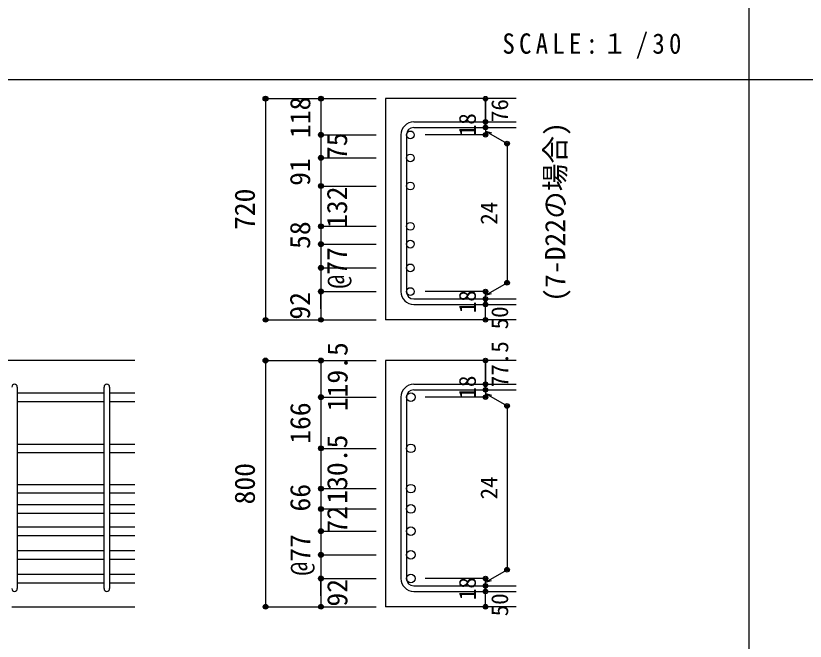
# Model space of a CAD drawing. Units: millimetres at full size, sheet at 1:30; details may follow other scales. Extents: x -5973 to 5954, y -4195 to 4201.
# Drawn here: x -3508 to -942, y -2048 to -15 of the extents above; entities that cross this region are included whole.
import ezdxf
from ezdxf.enums import TextEntityAlignment as Align

# ---------------------------------------------------------------- set-up
doc = ezdxf.new("R2010")
doc.units = ezdxf.units.MM
doc.header["$LTSCALE"] = 30
doc.header["$PDMODE"] = 32
doc.header["$PDSIZE"] = 15
for name, color, linetype in [('0-1_躯体線', 2, 'Continuous'), ('0-5_基礎梁筋', 7, 'Continuous'), ('0-6_スタラップ筋', 7, 'Continuous'), ('0-7_文字', 4, 'Continuous'), ('0-D_寸法', 4, 'Continuous'), ('6-7_文字', 7, 'Continuous'), ('F-0_枠', 6, 'Continuous')]:
    doc.layers.add(name, color=color, linetype=linetype)
doc.styles.add('ＭＳ ゴシック', font='')
doc.styles.get('ＭＳ ゴシック').set_extended_font_data('MS Gothic')

msp = doc.modelspace()

# ---------------------------------------------------------------- linework, layer by layer
at = {"layer": '0-1_躯体線'}
for p, q in [((-1880.8, -284.55), (-2305.8, -284.55)), ((-2305.8, -284.55), (-2305.8, -1003.55)), ((-1880.8, -1003.55), (-2305.8, -1003.55)), ((-3120.8, -1135.79), (-5070.8, -1135.79)), ((-1880.8, -1135.79), (-2305.8, -1135.79)), ((-2305.8, -1135.79), (-2305.8, -1936.29)), ((-3520.8, -1936.29), (-3120.8, -1936.29)), ((-1880.8, -1936.29), (-2305.8, -1936.29))]:
    msp.add_line(p, q, dxfattribs=at)
at = {"layer": '0-5_基礎梁筋'}
for p, q in [((-3502.8, -1240.99), (-3220.8, -1240.99)), ((-3202.8, -1240.99), (-3120.8, -1240.99)), ((-3502.8, -1268.99), (-3220.8, -1268.99)), ((-3202.8, -1268.99), (-3120.8, -1268.99)), ((-3502.8, -1407.29), (-3220.8, -1407.29)), ((-3202.8, -1407.29), (-3120.8, -1407.29)), ((-3502.8, -1435.29), (-3220.8, -1435.29)), ((-3202.8, -1435.29), (-3120.8, -1435.29)), ((-3502.8, -1538.29), (-3220.8, -1538.29)), ((-3202.8, -1538.29), (-3120.8, -1538.29)), ((-3502.8, -1566.29), (-3220.8, -1566.29)), ((-3202.8, -1566.29), (-3120.8, -1566.29)), ((-3502.8, -1604.29), (-3220.8, -1604.29)), ((-3202.8, -1604.29), (-3120.8, -1604.29)), ((-3502.8, -1632.29), (-3220.8, -1632.29)), ((-3202.8, -1632.29), (-3120.8, -1632.29)), ((-3502.8, -1676.29), (-3220.8, -1676.29)), ((-3202.8, -1676.29), (-3120.8, -1676.29)), ((-3502.8, -1704.29), (-3220.8, -1704.29)), ((-3202.8, -1704.29), (-3120.8, -1704.29)), ((-3502.8, -1753.29), (-3220.8, -1753.29)), ((-3202.8, -1753.29), (-3120.8, -1753.29)), ((-3502.8, -1781.29), (-3220.8, -1781.29)), ((-3202.8, -1781.29), (-3120.8, -1781.29)), ((-3502.8, -1830.29), (-3220.8, -1830.29)), ((-3202.8, -1830.29), (-3120.8, -1830.29)), ((-3502.8, -1858.29), (-3220.8, -1858.29)), ((-3202.8, -1858.29), (-3120.8, -1858.29))]:
    msp.add_line(p, q, dxfattribs=at)
at = {"layer": '0-5_基礎梁筋', "color": 3}
for centre, radius in [((-2225.3, -402.25), 12.5), ((-2225.3, -477.25), 12.5), ((-2225.3, -568.55), 12.5), ((-2225.3, -699.55), 12.5), ((-2225.3, -757.55), 12.5), ((-2225.3, -834.55), 12.5), ((-2225.3, -911.55), 12.5), ((-2223.8, -1254.99), 14), ((-2223.8, -1421.29), 14), ((-2223.8, -1552.29), 14), ((-2223.8, -1618.29), 14), ((-2223.8, -1690.29), 14), ((-2223.8, -1767.29), 14), ((-2223.8, -1844.29), 14)]:
    msp.add_circle(centre, radius, dxfattribs=at)
at = {"layer": '0-6_スタラップ筋'}
for p, q in [((-2213.8, -360.25), (-1880.8, -360.25)), ((-2213.8, -378.25), (-1880.8, -378.25)), ((-2255.8, -402.25), (-2255.8, -911.55)), ((-2237.8, -402.25), (-2237.8, -911.55)), ((-2213.8, -935.55), (-1880.8, -935.55)), ((-2213.8, -953.55), (-1880.8, -953.55)), ((-3502.8, -1221.99), (-3502.8, -1877.29)), ((-3220.8, -1877.29), (-3220.8, -1221.99)), ((-3202.8, -1221.99), (-3202.8, -1877.29)), ((-2213.8, -1212.99), (-1880.8, -1212.99)), ((-2213.8, -1230.99), (-1880.8, -1230.99)), ((-2255.8, -1254.99), (-2255.8, -1844.29)), ((-2237.8, -1254.99), (-2237.8, -1844.29)), ((-2213.8, -1868.29), (-1880.8, -1868.29)), ((-2213.8, -1886.29), (-1880.8, -1886.29))]:
    msp.add_line(p, q, dxfattribs=at)
for centre, radius, start, end in [((-2213.8, -402.25), 42, 90, 180), ((-2213.8, -402.25), 24, 90, 180), ((-2213.8, -911.55), 42, 180, 270), ((-2213.8, -911.55), 24, 180, 270), ((-3511.8, -1221.99), 9, 0, 180), ((-3211.8, -1221.99), 9, 0, 180), ((-2213.8, -1254.99), 42, 90, 180), ((-2213.8, -1254.99), 24, 90, 180), ((-2213.8, -1844.29), 42, 180, 270), ((-2213.8, -1844.29), 24, 180, 270), ((-3511.8, -1877.29), 9, 180, 0), ((-3211.8, -1877.29), 9, 180, 0)]:
    msp.add_arc(centre, radius, start, end, dxfattribs=at)
at = {"layer": '0-D_寸法'}
for p, q in [((-2695.8, -284.55), (-2515.8, -284.55)), ((-2695.8, -284.55), (-2515.8, -284.55)), ((-2695.8, -284.55), (-2695.8, -1003.55)), ((-2515.8, -284.55), (-2335.8, -284.55)), ((-2515.8, -284.55), (-2335.8, -284.55)), ((-2515.8, -284.55), (-2515.8, -1003.55)), ((-1980.8, -360.25), (-1980.8, -284.55)), ((-1980.8, -284.55), (-1980.8, -360.25)), ((-1980.8, -378.25), (-1980.8, -360.25)), ((-1980.8, -378.25), (-1980.8, -402.25)), ((-2515.8, -402.25), (-2335.8, -402.25)), ((-2515.8, -402.25), (-2335.8, -402.25)), ((-1980.8, -402.25), (-2176.89, -402.25)), ((-1980.8, -390.25), (-1910.74, -430.7)), ((-1980.8, -390.25), (-1961.48, -395.42)), ((-1910.74, -430.7), (-1910.74, -883.1)), ((-2515.8, -477.25), (-2335.8, -477.25)), ((-2515.8, -477.25), (-2335.8, -477.25)), ((-2515.8, -568.55), (-2335.8, -568.55)), ((-2515.8, -568.55), (-2335.8, -568.55)), ((-2515.8, -699.55), (-2335.8, -699.55)), ((-2515.8, -699.55), (-2335.8, -699.55)), ((-2515.8, -757.55), (-2335.8, -757.55)), ((-2515.8, -757.55), (-2335.8, -757.55)), ((-2515.8, -834.55), (-2335.8, -834.55)), ((-2515.8, -834.55), (-2335.8, -834.55)), ((-1980.8, -923.55), (-1910.74, -883.1)), ((-2515.8, -911.55), (-2335.8, -911.55)), ((-2515.8, -911.55), (-2335.8, -911.55)), ((-2515.8, -967.51), (-2515.8, -911.55)), ((-1980.8, -911.55), (-2176.89, -911.55)), ((-1980.8, -935.55), (-1980.8, -911.55)), ((-1980.8, -923.55), (-1961.48, -918.37)), ((-1980.8, -953.55), (-1980.8, -935.55)), ((-1980.8, -1003.55), (-1980.8, -953.55)), ((-2695.8, -1003.55), (-2515.8, -1003.55)), ((-2515.8, -1003.55), (-2335.8, -1003.55)), ((-2695.8, -1135.79), (-2515.8, -1135.79)), ((-2695.8, -1135.79), (-2515.8, -1135.79)), ((-2695.8, -1135.79), (-2695.8, -1936.29)), ((-2515.8, -1135.79), (-2335.8, -1135.79)), ((-2515.8, -1135.79), (-2335.8, -1135.79)), ((-2515.8, -1135.79), (-2515.8, -1936.29)), ((-1980.8, -1212.99), (-1980.8, -1135.79)), ((-1980.8, -1135.79), (-1980.8, -1212.99)), ((-1980.8, -1230.99), (-1980.8, -1212.99)), ((-1980.8, -1230.99), (-1980.8, -1254.99)), ((-2515.8, -1254.99), (-2335.8, -1254.99)), ((-2515.8, -1254.99), (-2335.8, -1254.99)), ((-1980.8, -1254.99), (-2176.89, -1254.99)), ((-1980.8, -1242.99), (-1910.74, -1283.43)), ((-1980.8, -1242.99), (-1961.48, -1248.16)), ((-1910.74, -1283.43), (-1910.74, -1815.84)), ((-2515.8, -1421.29), (-2335.8, -1421.29)), ((-2515.8, -1421.29), (-2335.8, -1421.29)), ((-2515.8, -1552.29), (-2335.8, -1552.29)), ((-2515.8, -1618.29), (-2335.8, -1618.29)), ((-2515.8, -1690.29), (-2335.8, -1690.29)), ((-2515.8, -1767.29), (-2335.8, -1767.29)), ((-1980.8, -1856.29), (-1910.74, -1815.84)), ((-2515.8, -1844.29), (-2335.8, -1844.29)), ((-2515.8, -1900.25), (-2515.8, -1844.29)), ((-1980.8, -1844.29), (-2176.89, -1844.29)), ((-1980.8, -1868.29), (-1980.8, -1844.29)), ((-1980.8, -1856.29), (-1961.48, -1851.11)), ((-1980.8, -1886.29), (-1980.8, -1868.29)), ((-1980.8, -1936.29), (-1980.8, -1886.29)), ((-2695.8, -1936.29), (-2515.8, -1936.29)), ((-2515.8, -1936.29), (-2335.8, -1936.29))]:
    msp.add_line(p, q, dxfattribs=at)
for centre, radius in [((-2695.8, -284.55), 8), ((-2695.8, -284.55), 7.2), ((-2695.8, -284.55), 6.4), ((-2695.8, -284.55), 5.6), ((-2695.8, -284.55), 4.8), ((-2695.8, -284.55), 4), ((-2695.8, -284.55), 3.2), ((-2695.8, -284.55), 2.4), ((-2515.8, -284.55), 8), ((-2515.8, -284.55), 7.2), ((-2515.8, -284.55), 6.4), ((-2515.8, -284.55), 5.6), ((-2515.8, -284.55), 4.8), ((-2515.8, -284.55), 4), ((-2515.8, -284.55), 3.2), ((-2515.8, -284.55), 2.4), ((-1980.8, -284.55), 4), ((-1980.8, -284.55), 3.6), ((-1980.8, -284.55), 3.2), ((-1980.8, -284.55), 2.8), ((-1980.8, -284.55), 2.4), ((-2695.8, -284.55), 1.6), ((-2695.8, -284.55), 0.8), ((-2515.8, -284.55), 1.6), ((-2515.8, -284.55), 0.8), ((-1980.8, -284.55), 2), ((-1980.8, -284.55), 1.6), ((-1980.8, -284.55), 1.2), ((-1980.8, -284.55), 0.8), ((-1980.8, -284.55), 0.4), ((-1980.8, -360.25), 4), ((-1980.8, -360.25), 3.6), ((-1980.8, -360.25), 3.2), ((-1980.8, -360.25), 2.8), ((-1980.8, -360.25), 2.4), ((-1980.8, -360.25), 2), ((-1980.8, -360.25), 1.6), ((-1980.8, -360.25), 1.2), ((-1980.8, -378.25), 4), ((-1980.8, -378.25), 3.6), ((-1980.8, -378.25), 3.2), ((-1980.8, -378.25), 2.8), ((-1980.8, -378.25), 2.4), ((-1980.8, -378.25), 2), ((-1980.8, -378.25), 1.6), ((-1980.8, -378.25), 1.2), ((-1980.8, -360.25), 0.8), ((-1980.8, -378.25), 0.8), ((-1980.8, -360.25), 0.4), ((-1980.8, -378.25), 0.4), ((-2515.8, -402.25), 8), ((-2515.8, -402.25), 7.2), ((-2515.8, -402.25), 6.4), ((-2515.8, -402.25), 5.6), ((-2515.8, -402.25), 4.8), ((-2515.8, -402.25), 4), ((-2515.8, -402.25), 3.2), ((-2515.8, -402.25), 2.4), ((-2515.8, -402.25), 1.6), ((-2515.8, -402.25), 0.8), ((-1980.8, -402.25), 4), ((-1980.8, -402.25), 3.6), ((-1980.8, -402.25), 3.2), ((-1980.8, -402.25), 2.8), ((-1980.8, -402.25), 2.4), ((-1980.8, -402.25), 2), ((-1980.8, -402.25), 1.6), ((-1980.8, -402.25), 1.2), ((-1980.8, -402.25), 0.8), ((-1980.8, -402.25), 0.4), ((-1910.74, -430.7), 4), ((-1910.74, -430.7), 3.6), ((-1910.74, -430.7), 3.2), ((-1910.74, -430.7), 2.8), ((-1910.74, -430.7), 2.4), ((-1910.74, -430.7), 2), ((-1910.74, -430.7), 1.6), ((-1910.74, -430.7), 1.2), ((-1910.74, -430.7), 0.8), ((-1910.74, -430.7), 0.4), ((-2515.8, -477.25), 8), ((-2515.8, -477.25), 7.2), ((-2515.8, -477.25), 6.4), ((-2515.8, -477.25), 5.6), ((-2515.8, -477.25), 4.8), ((-2515.8, -477.25), 4), ((-2515.8, -477.25), 3.2), ((-2515.8, -477.25), 2.4), ((-2515.8, -477.25), 1.6), ((-2515.8, -477.25), 0.8), ((-2515.8, -568.55), 8), ((-2515.8, -568.55), 7.2), ((-2515.8, -568.55), 6.4), ((-2515.8, -568.55), 5.6), ((-2515.8, -568.55), 4.8), ((-2515.8, -568.55), 4), ((-2515.8, -568.55), 3.2), ((-2515.8, -568.55), 2.4), ((-2515.8, -568.55), 1.6), ((-2515.8, -568.55), 0.8), ((-2515.8, -699.55), 8), ((-2515.8, -699.55), 7.2), ((-2515.8, -699.55), 6.4), ((-2515.8, -699.55), 5.6), ((-2515.8, -699.55), 4.8), ((-2515.8, -699.55), 4), ((-2515.8, -699.55), 3.2), ((-2515.8, -699.55), 2.4), ((-2515.8, -699.55), 1.6), ((-2515.8, -699.55), 0.8), ((-2515.8, -757.55), 8), ((-2515.8, -757.55), 7.2), ((-2515.8, -757.55), 6.4), ((-2515.8, -757.55), 5.6), ((-2515.8, -757.55), 4.8), ((-2515.8, -757.55), 4), ((-2515.8, -757.55), 3.2), ((-2515.8, -757.55), 2.4), ((-2515.8, -757.55), 1.6), ((-2515.8, -757.55), 0.8), ((-2515.8, -834.55), 8), ((-2515.8, -834.55), 7.2), ((-2515.8, -834.55), 6.4), ((-2515.8, -834.55), 5.6), ((-2515.8, -834.55), 4.8), ((-2515.8, -834.55), 4), ((-2515.8, -834.55), 3.2), ((-2515.8, -834.55), 2.4), ((-2515.8, -834.55), 1.6), ((-2515.8, -834.55), 0.8), ((-1910.74, -883.1), 4), ((-1910.74, -883.1), 3.6), ((-1910.74, -883.1), 3.2), ((-1910.74, -883.1), 2.8), ((-1910.74, -883.1), 2.4), ((-1910.74, -883.1), 2), ((-1910.74, -883.1), 1.6), ((-1910.74, -883.1), 1.2), ((-1910.74, -883.1), 0.8), ((-1910.74, -883.1), 0.4), ((-2515.8, -911.55), 8), ((-2515.8, -911.55), 7.2), ((-2515.8, -911.55), 6.4), ((-2515.8, -911.55), 5.6), ((-2515.8, -911.55), 4.8), ((-2515.8, -911.55), 4), ((-2515.8, -911.55), 3.2), ((-2515.8, -911.55), 2.4), ((-2515.8, -911.55), 1.6), ((-2515.8, -911.55), 0.8), ((-1980.8, -911.55), 4), ((-1980.8, -911.55), 3.6), ((-1980.8, -911.55), 3.2), ((-1980.8, -911.55), 2.8), ((-1980.8, -911.55), 2.4), ((-1980.8, -911.55), 2), ((-1980.8, -911.55), 1.6), ((-1980.8, -911.55), 1.2), ((-1980.8, -911.55), 0.8), ((-1980.8, -911.55), 0.4), ((-1980.8, -935.55), 4), ((-1980.8, -935.55), 3.6), ((-1980.8, -935.55), 3.2), ((-1980.8, -935.55), 2.8), ((-1980.8, -935.55), 2.4), ((-1980.8, -935.55), 2), ((-1980.8, -935.55), 1.6), ((-1980.8, -935.55), 1.2), ((-1980.8, -935.55), 0.8), ((-1980.8, -935.55), 0.4), ((-1980.8, -953.55), 4), ((-1980.8, -953.55), 3.6), ((-1980.8, -953.55), 3.2), ((-1980.8, -953.55), 2.8), ((-1980.8, -953.55), 2.4), ((-1980.8, -953.55), 2), ((-1980.8, -953.55), 1.6), ((-1980.8, -953.55), 1.2), ((-1980.8, -953.55), 0.8), ((-1980.8, -953.55), 0.4), ((-2695.8, -1003.55), 7.2), ((-2695.8, -1003.55), 6.4), ((-2695.8, -1003.55), 5.6), ((-2695.8, -1003.55), 4.8), ((-2695.8, -1003.55), 4), ((-2695.8, -1003.55), 3.2), ((-2515.8, -1003.55), 7.2), ((-2515.8, -1003.55), 6.4), ((-2515.8, -1003.55), 5.6), ((-2515.8, -1003.55), 4.8), ((-2515.8, -1003.55), 4), ((-2515.8, -1003.55), 3.2), ((-1980.8, -1003.55), 4), ((-1980.8, -1003.55), 3.6), ((-1980.8, -1003.55), 3.2), ((-1980.8, -1003.55), 2.8), ((-2695.8, -1003.55), 2.4), ((-2695.8, -1003.55), 1.6), ((-2695.8, -1003.55), 0.8), ((-2515.8, -1003.55), 2.4), ((-2515.8, -1003.55), 1.6), ((-2515.8, -1003.55), 0.8), ((-1980.8, -1003.55), 2.4), ((-1980.8, -1003.55), 2), ((-1980.8, -1003.55), 1.6), ((-1980.8, -1003.55), 1.2), ((-1980.8, -1003.55), 0.8), ((-1980.8, -1003.55), 0.4), ((-2695.8, -1135.79), 8), ((-2695.8, -1135.79), 7.2), ((-2515.8, -1135.79), 8), ((-2515.8, -1135.79), 7.2), ((-2695.8, -1135.79), 6.4), ((-2695.8, -1135.79), 5.6), ((-2695.8, -1135.79), 4.8), ((-2695.8, -1135.79), 4), ((-2695.8, -1135.79), 3.2), ((-2695.8, -1135.79), 2.4), ((-2695.8, -1135.79), 1.6), ((-2695.8, -1135.79), 0.8), ((-2515.8, -1135.79), 6.4), ((-2515.8, -1135.79), 5.6), ((-2515.8, -1135.79), 4.8), ((-2515.8, -1135.79), 4), ((-2515.8, -1135.79), 3.2), ((-2515.8, -1135.79), 2.4), ((-2515.8, -1135.79), 1.6), ((-2515.8, -1135.79), 0.8), ((-1980.8, -1135.79), 4), ((-1980.8, -1135.79), 3.6), ((-1980.8, -1135.79), 3.2), ((-1980.8, -1135.79), 2.8), ((-1980.8, -1135.79), 2.4), ((-1980.8, -1135.79), 2), ((-1980.8, -1135.79), 1.6), ((-1980.8, -1135.79), 1.2), ((-1980.8, -1135.79), 0.8), ((-1980.8, -1135.79), 0.4), ((-1980.8, -1212.99), 4), ((-1980.8, -1230.99), 4), ((-1980.8, -1212.99), 3.6), ((-1980.8, -1230.99), 3.6), ((-1980.8, -1212.99), 3.2), ((-1980.8, -1230.99), 3.2), ((-1980.8, -1212.99), 2.8), ((-1980.8, -1230.99), 2.8), ((-1980.8, -1212.99), 2.4), ((-1980.8, -1230.99), 2.4), ((-1980.8, -1212.99), 2), ((-1980.8, -1230.99), 2), ((-1980.8, -1212.99), 1.6), ((-1980.8, -1230.99), 1.6), ((-1980.8, -1212.99), 1.2), ((-1980.8, -1230.99), 1.2), ((-1980.8, -1212.99), 0.8), ((-1980.8, -1230.99), 0.8), ((-1980.8, -1212.99), 0.4), ((-1980.8, -1230.99), 0.4), ((-2515.8, -1254.99), 8), ((-2515.8, -1254.99), 7.2), ((-2515.8, -1254.99), 6.4), ((-2515.8, -1254.99), 5.6), ((-2515.8, -1254.99), 4.8), ((-2515.8, -1254.99), 4), ((-2515.8, -1254.99), 3.2), ((-2515.8, -1254.99), 2.4), ((-2515.8, -1254.99), 1.6), ((-2515.8, -1254.99), 0.8), ((-1980.8, -1254.99), 4), ((-1980.8, -1254.99), 3.6), ((-1980.8, -1254.99), 3.2), ((-1980.8, -1254.99), 2.8), ((-1980.8, -1254.99), 2.4), ((-1980.8, -1254.99), 2), ((-1980.8, -1254.99), 1.6), ((-1980.8, -1254.99), 1.2), ((-1980.8, -1254.99), 0.8), ((-1980.8, -1254.99), 0.4), ((-1910.74, -1283.43), 4), ((-1910.74, -1283.43), 3.6), ((-1910.74, -1283.43), 3.2), ((-1910.74, -1283.43), 2.8), ((-1910.74, -1283.43), 2.4), ((-1910.74, -1283.43), 2), ((-1910.74, -1283.43), 1.6), ((-1910.74, -1283.43), 1.2), ((-1910.74, -1283.43), 0.8), ((-1910.74, -1283.43), 0.4), ((-2515.8, -1421.29), 8), ((-2515.8, -1421.29), 7.2), ((-2515.8, -1421.29), 6.4), ((-2515.8, -1421.29), 5.6), ((-2515.8, -1421.29), 4.8), ((-2515.8, -1421.29), 4), ((-2515.8, -1421.29), 3.2), ((-2515.8, -1421.29), 2.4), ((-2515.8, -1421.29), 1.6), ((-2515.8, -1421.29), 0.8), ((-2515.8, -1552.29), 8), ((-2515.8, -1552.29), 7.2), ((-2515.8, -1552.29), 6.4), ((-2515.8, -1552.29), 5.6), ((-2515.8, -1552.29), 4.8), ((-2515.8, -1552.29), 4), ((-2515.8, -1552.29), 3.2), ((-2515.8, -1552.29), 2.4), ((-2515.8, -1552.29), 1.6), ((-2515.8, -1552.29), 0.8), ((-2515.8, -1618.29), 8), ((-2515.8, -1618.29), 7.2), ((-2515.8, -1618.29), 6.4), ((-2515.8, -1618.29), 5.6), ((-2515.8, -1618.29), 4.8), ((-2515.8, -1618.29), 4), ((-2515.8, -1618.29), 3.2), ((-2515.8, -1618.29), 2.4), ((-2515.8, -1618.29), 1.6), ((-2515.8, -1618.29), 0.8), ((-2515.8, -1690.29), 8), ((-2515.8, -1690.29), 7.2), ((-2515.8, -1690.29), 6.4), ((-2515.8, -1690.29), 5.6), ((-2515.8, -1690.29), 4.8), ((-2515.8, -1690.29), 4), ((-2515.8, -1690.29), 3.2), ((-2515.8, -1690.29), 2.4), ((-2515.8, -1690.29), 1.6), ((-2515.8, -1690.29), 0.8), ((-2515.8, -1767.29), 8), ((-2515.8, -1767.29), 7.2), ((-2515.8, -1767.29), 6.4), ((-2515.8, -1767.29), 5.6), ((-2515.8, -1767.29), 4.8), ((-2515.8, -1767.29), 4), ((-2515.8, -1767.29), 3.2), ((-2515.8, -1767.29), 2.4), ((-2515.8, -1767.29), 1.6), ((-2515.8, -1767.29), 0.8), ((-1910.74, -1815.84), 4), ((-1910.74, -1815.84), 3.6), ((-1910.74, -1815.84), 3.2), ((-1910.74, -1815.84), 2.8), ((-1910.74, -1815.84), 2.4), ((-1910.74, -1815.84), 2), ((-1910.74, -1815.84), 1.6), ((-1910.74, -1815.84), 1.2), ((-1910.74, -1815.84), 0.8), ((-1910.74, -1815.84), 0.4), ((-2515.8, -1844.29), 8), ((-2515.8, -1844.29), 7.2), ((-2515.8, -1844.29), 6.4), ((-2515.8, -1844.29), 5.6), ((-2515.8, -1844.29), 4.8), ((-2515.8, -1844.29), 4), ((-2515.8, -1844.29), 3.2), ((-2515.8, -1844.29), 2.4), ((-2515.8, -1844.29), 1.6), ((-2515.8, -1844.29), 0.8), ((-1980.8, -1844.29), 4), ((-1980.8, -1844.29), 3.6), ((-1980.8, -1844.29), 3.2), ((-1980.8, -1844.29), 2.8), ((-1980.8, -1844.29), 2.4), ((-1980.8, -1844.29), 2), ((-1980.8, -1844.29), 1.6), ((-1980.8, -1844.29), 1.2), ((-1980.8, -1844.29), 0.8), ((-1980.8, -1844.29), 0.4), ((-1980.8, -1868.29), 4), ((-1980.8, -1868.29), 3.6), ((-1980.8, -1868.29), 3.2), ((-1980.8, -1868.29), 2.8), ((-1980.8, -1868.29), 2.4), ((-1980.8, -1868.29), 2), ((-1980.8, -1868.29), 1.6), ((-1980.8, -1868.29), 1.2), ((-1980.8, -1868.29), 0.8), ((-1980.8, -1868.29), 0.4), ((-1980.8, -1886.29), 4), ((-1980.8, -1886.29), 3.6), ((-1980.8, -1886.29), 3.2), ((-1980.8, -1886.29), 2.8), ((-1980.8, -1886.29), 2.4), ((-1980.8, -1886.29), 2), ((-1980.8, -1886.29), 1.6), ((-1980.8, -1886.29), 1.2), ((-1980.8, -1886.29), 0.8), ((-1980.8, -1886.29), 0.4), ((-2695.8, -1936.29), 7.2), ((-2695.8, -1936.29), 6.4), ((-2695.8, -1936.29), 5.6), ((-2695.8, -1936.29), 4.8), ((-2695.8, -1936.29), 4), ((-2695.8, -1936.29), 3.2), ((-2695.8, -1936.29), 2.4), ((-2695.8, -1936.29), 1.6), ((-2695.8, -1936.29), 0.8), ((-2515.8, -1936.29), 7.2), ((-2515.8, -1936.29), 6.4), ((-2515.8, -1936.29), 5.6), ((-2515.8, -1936.29), 4.8), ((-2515.8, -1936.29), 4), ((-2515.8, -1936.29), 3.2), ((-2515.8, -1936.29), 2.4), ((-2515.8, -1936.29), 1.6), ((-2515.8, -1936.29), 0.8), ((-1980.8, -1936.29), 4), ((-1980.8, -1936.29), 3.6), ((-1980.8, -1936.29), 3.2), ((-1980.8, -1936.29), 2.8), ((-1980.8, -1936.29), 2.4), ((-1980.8, -1936.29), 2), ((-1980.8, -1936.29), 1.6), ((-1980.8, -1936.29), 1.2), ((-1980.8, -1936.29), 0.8), ((-1980.8, -1936.29), 0.4)]:
    msp.add_circle(centre, radius, dxfattribs=at)
at = {"layer": '0-D_寸法', "color": 7}
for p in [(-2695.8, -284.55), (-2515.8, -284.55), (-1980.8, -284.55), (-1980.8, -360.25), (-1980.8, -378.25), (-2515.8, -402.25), (-1980.8, -402.25), (-1910.74, -430.7), (-2515.8, -477.25), (-2515.8, -568.55), (-2515.8, -699.55), (-2515.8, -757.55), (-2515.8, -834.55), (-1910.74, -883.1), (-2515.8, -911.55), (-1980.8, -911.55), (-1980.8, -935.55), (-1980.8, -953.55), (-2695.8, -1003.55), (-2515.8, -1003.55), (-1980.8, -1003.55), (-2695.8, -1135.79), (-2695.8, -1135.79), (-2515.8, -1135.79), (-1980.8, -1135.79), (-1980.8, -1212.99), (-1980.8, -1230.99), (-2515.8, -1254.99), (-1980.8, -1254.99), (-1910.74, -1283.43), (-2515.8, -1421.29), (-2515.8, -1552.29), (-2515.8, -1552.29), (-2515.8, -1618.29), (-2515.8, -1618.29), (-2515.8, -1690.29), (-2515.8, -1690.29), (-2515.8, -1767.29), (-2515.8, -1767.29), (-1910.74, -1815.84), (-2515.8, -1844.29), (-2515.8, -1844.29), (-1980.8, -1844.29), (-1980.8, -1844.29), (-1980.8, -1868.29), (-1980.8, -1886.29), (-2695.8, -1936.29), (-2695.8, -1936.29), (-2515.8, -1936.29), (-1980.8, -1936.29)]:
    msp.add_point(p, dxfattribs=at)
at = {"layer": 'F-0_枠', "color": 2}
for p, q in [((-1124.64, 4201.15), (-1124.64, -4195.24)), ((-5972.88, -222.05), (3723.6, -222.05))]:
    msp.add_line(p, q, dxfattribs=at)

# ---------------------------------------------------------------- texts
at = {"layer": '0-7_文字', "color": 7, "style": 'ＭＳ ゴシック'}
msp.add_text('(7-D22の場合)', height=65.98, rotation=90, dxfattribs=at).set_placement((-1701.8, -945), align=Align.BOTTOM_LEFT)
at = {"layer": '0-D_寸法', "style": 'ＭＳ ゴシック'}
for s, height, p in [('118', 65.98, (-2530.67, -412.64)), ('76', 54.99, (-1890.82, -360.89)), ('18', 54.99, (-1995.8, -406.75)), ('75', 65.98, (-2410.92, -484.34)), ('91', 65.98, (-2531.16, -567.94)), ('720', 65.98, (-2710.8, -711.55)), ('132', 65.98, (-2411.01, -704.83)), ('24', 54.99, (-1925.74, -694.4)), ('58', 65.98, (-2531.02, -773.08)), ('@77', 65.98, (-2410.8, -902.05)), ('92', 65.98, (-2531.49, -1002.84)), ('18', 54.99, (-1995.8, -982.05)), ('50', 54.99, (-1890.8, -1034.55)), ('77.5', 54.99, (-1890.43, -1222.65)), ('119.5', 65.98, (-2409.45, -1300.65)), ('18', 54.99, (-1995.8, -1259.49)), ('166', 65.98, (-2530.55, -1406.43)), ('130.5', 65.98, (-2410.51, -1601.23)), ('800', 65.98, (-2710.8, -1603.54)), ('24', 54.99, (-1925.74, -1587.14)), ('66', 65.98, (-2530.83, -1626.55)), ('72', 65.98, (-2410.54, -1698.39)), ('@77', 65.98, (-2530.8, -1834.79)), ('18', 54.99, (-1995.8, -1914.79)), ('92', 65.98, (-2410.11, -1935.58)), ('50', 54.99, (-1890.8, -1967.29))]:
    msp.add_text(s, height=height, rotation=90, dxfattribs=at).set_placement(p, align=Align.BOTTOM_LEFT)
at = {"layer": '6-7_文字', "color": 2, "insert": (-1925.98, -154.55), "char_height": 65.98, "attachment_point": 7, "style": 'ＭＳ ゴシック'}
msp.add_mtext('\\T1.34;\\W0.9;SCALE:１/30', dxfattribs=at)

doc.saveas('drawing.dxf')
